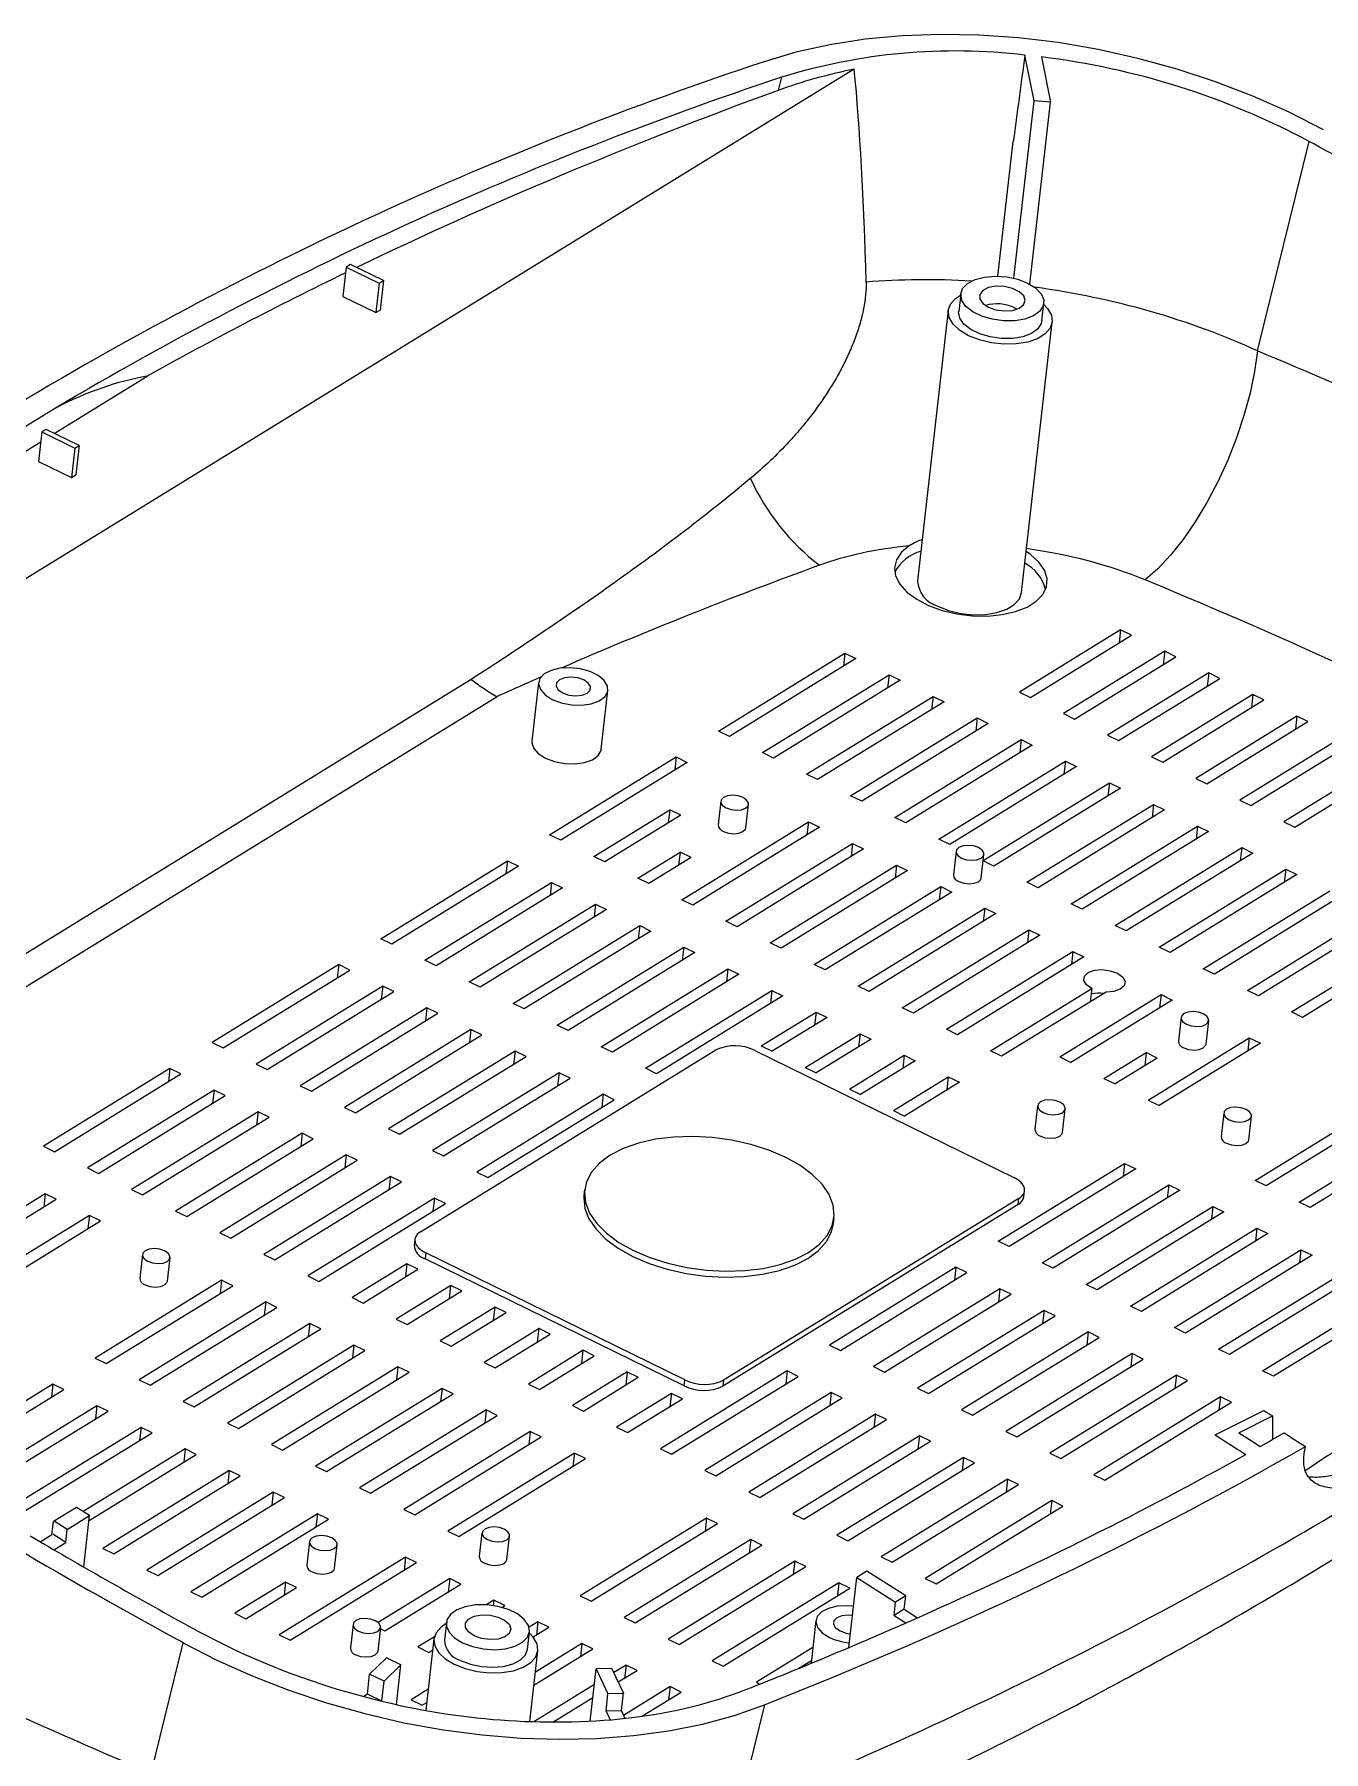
# Model space of a CAD drawing. Header units: inches. Extents: x 2104 to 4248, y 410 to 955.
# Drawn here: x 3997.8 to 4044, y 558 to 619.6 of the extents above; entities that cross this region are included whole.
import ezdxf

# ---------------------------------------------------------------- set-up
doc = ezdxf.new("R2010")
doc.units = ezdxf.units.IN

msp = doc.modelspace()

# ---------------------------------------------------------------- linework, layer by layer
at = {"color": 7, "linetype": 'Continuous', "lineweight": 15}
for p, q in [((4033.66, 617.229), (4033.333, 618.863)), ((4027.213, 618.362), (3975.99, 586.846)), ((4033.923, 618.797), (4034.247, 617.178)), ((4024.603, 618.067), (4024.488, 617.6)), ((4032.936, 610.865), (4033.66, 617.229)), ((4033.505, 610.653), (4034.247, 617.178)), ((4034.247, 617.178), (4033.66, 617.229)), ((4032.368, 610.939), (4032.918, 615.77)), ((4041.675, 608.254), (4043.521, 615.77)), ((4008.999, 611.264), (4008.879, 610.21)), ((4009.15, 611.357), (4008.999, 611.264)), ((4008.999, 611.264), (4010.184, 610.683)), ((4010.336, 610.776), (4009.15, 611.357)), ((4010.184, 610.683), (4010.064, 609.629)), ((4010.184, 610.683), (4010.336, 610.776)), ((4010.336, 610.776), (4010.216, 609.722)), ((4031.031, 610.303), (4030.959, 609.671)), ((4008.879, 610.21), (4010.064, 609.629)), ((4010.064, 609.629), (4010.216, 609.722)), ((4030.587, 609.713), (4029.483, 600.014)), ((4032.949, 609.808), (4033.046, 609.754)), ((4033.94, 609.331), (4034.012, 609.964)), ((4033.209, 599.59), (4034.313, 609.289)), ((3998.527, 605.299), (4001.86, 607.35)), ((3998.57, 606.207), (3996.536, 604.956)), ((3998.082, 605.35), (3997.962, 604.296)), ((3998.233, 605.443), (3998.082, 605.35)), ((3998.082, 605.35), (3999.268, 604.769)), ((3999.419, 604.862), (3998.233, 605.443)), ((3993.03, 601.916), (3998.042, 605.001)), ((3999.268, 604.769), (3999.148, 603.715)), ((3999.268, 604.769), (3999.419, 604.862)), ((3999.419, 604.862), (3999.299, 603.808)), ((3997.962, 604.296), (3999.148, 603.715)), ((3999.148, 603.715), (3999.299, 603.808)), ((4036.766, 598.259), (4033.136, 596.026)), ((4033.531, 595.832), (4037.161, 598.066)), ((4036.766, 598.259), (4036.713, 597.79)), ((4037.161, 598.066), (4036.766, 598.259)), ((4022.343, 594.627), (4026.881, 597.419)), ((4026.881, 597.419), (4026.827, 596.95)), ((4026.881, 597.419), (4027.276, 597.226)), ((4038.347, 597.485), (4034.717, 595.251)), ((4038.347, 597.485), (4038.294, 597.015)), ((4038.742, 597.291), (4038.347, 597.485)), ((4027.276, 597.226), (4022.738, 594.433)), ((4035.112, 595.057), (4038.742, 597.291)), ((4039.928, 596.71), (4036.297, 594.476)), ((4039.928, 596.71), (4039.874, 596.24)), ((4040.323, 596.516), (4039.928, 596.71)), ((4013.483, 596.479), (3986.418, 579.827)), ((4015.898, 596.368), (4015.658, 594.259)), ((4018.142, 593.977), (4018.382, 596.085)), ((4023.924, 593.852), (4028.462, 596.645)), ((4028.857, 596.451), (4024.319, 593.659)), ((4028.462, 596.645), (4028.408, 596.175)), ((4028.462, 596.645), (4028.857, 596.451)), ((4036.692, 594.282), (4040.323, 596.516)), ((3987.444, 579.27), (4014.411, 595.862)), ((4025.504, 593.078), (4030.042, 595.87)), ((4030.438, 595.676), (4025.899, 592.884)), ((4030.042, 595.87), (4029.989, 595.4)), ((4030.042, 595.87), (4030.438, 595.676)), ((4033.136, 596.026), (4033.531, 595.832)), ((4041.508, 595.935), (4037.878, 593.701)), ((4038.273, 593.508), (4041.904, 595.741)), ((4041.508, 595.935), (4041.455, 595.465)), ((4041.904, 595.741), (4041.508, 595.935)), ((4027.085, 592.303), (4031.623, 595.095)), ((4032.018, 594.901), (4027.48, 592.109)), ((4031.623, 595.095), (4031.57, 594.625)), ((4031.623, 595.095), (4032.018, 594.901)), ((4034.717, 595.251), (4035.112, 595.057)), ((4043.089, 595.16), (4039.459, 592.926)), ((4039.854, 592.733), (4043.484, 594.966)), ((4043.089, 595.16), (4043.036, 594.69)), ((4043.484, 594.966), (4043.089, 595.16)), ((4022.738, 594.433), (4022.343, 594.627)), ((4028.666, 591.528), (4033.204, 594.32)), ((4033.204, 594.32), (4033.15, 593.85)), ((4033.204, 594.32), (4033.599, 594.126)), ((4036.297, 594.476), (4036.692, 594.282)), ((4044.67, 594.385), (4041.039, 592.152)), ((4016.292, 590.904), (4020.83, 593.696)), ((4020.83, 593.696), (4020.777, 593.227)), ((4020.83, 593.696), (4021.225, 593.503)), ((4024.319, 593.659), (4023.924, 593.852)), ((4033.599, 594.126), (4029.061, 591.334)), ((4037.878, 593.701), (4038.273, 593.508)), ((4041.435, 591.958), (4045.065, 594.192)), ((4046.251, 593.611), (4042.62, 591.377)), ((4021.225, 593.503), (4016.687, 590.711)), ((4025.899, 592.884), (4025.504, 593.078)), ((4030.246, 590.753), (4034.785, 593.545)), ((4035.18, 593.352), (4030.642, 590.559)), ((4034.785, 593.545), (4034.731, 593.076)), ((4034.785, 593.545), (4035.18, 593.352)), ((4043.015, 591.183), (4046.646, 593.417)), ((4031.836, 589.984), (4036.365, 592.77)), ((4036.76, 592.577), (4032.222, 589.785)), ((4036.365, 592.77), (4036.312, 592.301)), ((4036.365, 592.77), (4036.76, 592.577)), ((4039.459, 592.926), (4039.854, 592.733)), ((4017.873, 590.129), (4020.596, 591.805)), ((4020.596, 591.805), (4020.542, 591.335)), ((4020.991, 591.611), (4020.596, 591.805)), ((4022.427, 592.112), (4022.331, 591.269)), ((4023.325, 591.156), (4023.421, 591.999)), ((4027.48, 592.109), (4027.085, 592.303)), ((4033.408, 589.204), (4037.946, 591.996)), ((4038.341, 591.802), (4033.803, 589.01)), ((4037.946, 591.996), (4037.893, 591.526)), ((4037.946, 591.996), (4038.341, 591.802)), ((4041.039, 592.152), (4041.435, 591.958)), ((4020.991, 591.611), (4018.268, 589.936)), ((4021.034, 588.58), (4025.572, 591.372)), ((4025.968, 591.178), (4021.429, 588.386)), ((4025.572, 591.372), (4025.519, 590.902)), ((4025.572, 591.372), (4025.968, 591.178)), ((4029.061, 591.334), (4028.666, 591.528)), ((4034.989, 588.429), (4039.527, 591.221)), ((4039.527, 591.221), (4039.473, 590.751)), ((4039.527, 591.221), (4039.922, 591.027)), ((4042.62, 591.377), (4043.015, 591.183)), ((4016.687, 590.711), (4016.292, 590.904)), ((4022.615, 587.805), (4027.153, 590.597)), ((4027.153, 590.597), (4027.1, 590.127)), ((4027.153, 590.597), (4027.548, 590.404)), ((4030.642, 590.559), (4030.246, 590.753)), ((4039.922, 591.027), (4035.384, 588.235)), ((4010.241, 587.181), (4014.779, 589.974)), ((4014.779, 589.974), (4014.726, 589.504)), ((4014.779, 589.974), (4015.175, 589.78)), ((4018.268, 589.936), (4017.873, 590.129)), ((4019.454, 589.355), (4020.966, 590.285)), ((4021.361, 590.092), (4019.849, 589.161)), ((4020.966, 590.285), (4020.913, 589.816)), ((4021.361, 590.092), (4020.966, 590.285)), ((4027.548, 590.404), (4023.01, 587.611)), ((4030.868, 590.316), (4030.772, 589.473)), ((4031.765, 589.36), (4031.861, 590.203)), ((4032.222, 589.785), (4031.835, 589.974)), ((4036.569, 587.654), (4041.107, 590.446)), ((4041.503, 590.252), (4036.965, 587.46)), ((4041.107, 590.446), (4041.054, 589.976)), ((4041.107, 590.446), (4041.503, 590.252)), ((4015.175, 589.78), (4010.637, 586.988)), ((4019.849, 589.161), (4019.454, 589.355)), ((4024.196, 587.03), (4028.734, 589.822)), ((4029.129, 589.629), (4024.591, 586.837)), ((4028.734, 589.822), (4028.68, 589.353)), ((4028.734, 589.822), (4029.129, 589.629)), ((4038.15, 586.879), (4042.688, 589.671)), ((4043.083, 589.478), (4038.545, 586.685)), ((4042.688, 589.671), (4042.635, 589.202)), ((4042.688, 589.671), (4043.083, 589.478)), ((4011.822, 586.407), (4016.36, 589.199)), ((4016.755, 589.005), (4012.217, 586.213)), ((4016.36, 589.199), (4016.307, 588.729)), ((4016.36, 589.199), (4016.755, 589.005)), ((4025.776, 586.255), (4030.315, 589.048)), ((4030.71, 588.854), (4026.172, 586.062)), ((4030.315, 589.048), (4030.261, 588.578)), ((4030.315, 589.048), (4030.71, 588.854)), ((4033.803, 589.01), (4033.408, 589.204)), ((4039.731, 586.104), (4044.269, 588.896)), ((4044.664, 588.703), (4040.126, 585.911)), ((4013.403, 585.632), (4017.941, 588.424)), ((4018.336, 588.23), (4013.798, 585.438)), ((4017.941, 588.424), (4017.887, 587.954)), ((4017.941, 588.424), (4018.336, 588.23)), ((4021.429, 588.386), (4021.034, 588.58)), ((4027.357, 585.481), (4031.895, 588.273)), ((4032.29, 588.079), (4027.752, 585.287)), ((4031.895, 588.273), (4031.842, 587.803)), ((4031.895, 588.273), (4032.29, 588.079)), ((4035.384, 588.235), (4034.989, 588.429)), ((4041.312, 585.329), (4045.85, 588.122)), ((4014.984, 584.857), (4019.522, 587.649)), ((4019.917, 587.455), (4015.379, 584.663)), ((4019.522, 587.649), (4019.468, 587.179)), ((4019.522, 587.649), (4019.917, 587.455)), ((4023.01, 587.611), (4022.615, 587.805)), ((4028.938, 584.706), (4033.476, 587.498)), ((4033.476, 587.498), (4033.423, 587.028)), ((4033.476, 587.498), (4033.871, 587.304)), ((4036.965, 587.46), (4036.569, 587.654)), ((4046.245, 587.928), (4041.707, 585.136)), ((4010.637, 586.988), (4010.241, 587.181)), ((4016.564, 584.082), (4021.102, 586.874)), ((4021.102, 586.874), (4021.049, 586.405)), ((4021.102, 586.874), (4021.498, 586.681)), ((4024.591, 586.837), (4024.196, 587.03)), ((4033.871, 587.304), (4029.333, 584.512)), ((4038.545, 586.685), (4038.15, 586.879)), ((4042.892, 584.555), (4047.43, 587.347)), ((4047.826, 587.153), (4043.288, 584.361)), ((4008.729, 586.251), (4004.191, 583.458)), ((4008.729, 586.251), (4008.675, 585.781)), ((4009.124, 586.057), (4008.729, 586.251)), ((4012.217, 586.213), (4011.822, 586.407)), ((4021.498, 586.681), (4016.959, 583.888)), ((4026.172, 586.062), (4025.776, 586.255)), ((4030.519, 583.931), (4035.057, 586.723)), ((4035.452, 586.529), (4030.914, 583.737)), ((4035.057, 586.723), (4035.003, 586.253)), ((4035.057, 586.723), (4035.452, 586.529)), ((4004.586, 583.265), (4009.124, 586.057)), ((4013.798, 585.438), (4013.403, 585.632)), ((4018.145, 583.307), (4022.683, 586.1)), ((4023.078, 585.906), (4018.54, 583.114)), ((4022.683, 586.1), (4022.63, 585.63)), ((4022.683, 586.1), (4023.078, 585.906)), ((4040.126, 585.911), (4039.731, 586.104)), ((4010.309, 585.476), (4005.771, 582.684)), ((4006.167, 582.49), (4010.705, 585.282)), ((4010.309, 585.476), (4010.256, 585.006)), ((4010.705, 585.282), (4010.309, 585.476)), ((4019.726, 582.533), (4024.264, 585.325)), ((4024.659, 585.131), (4020.121, 582.339)), ((4024.264, 585.325), (4024.21, 584.855)), ((4024.264, 585.325), (4024.659, 585.131)), ((4027.752, 585.287), (4027.357, 585.481)), ((4032.099, 583.156), (4035.73, 585.39)), ((4036.241, 585.267), (4032.495, 582.963)), ((4034.588, 582.94), (4038.218, 585.174)), ((4035.73, 585.39), (4035.676, 584.92)), ((4038.218, 585.174), (4038.165, 584.704)), ((4038.218, 585.174), (4038.613, 584.98)), ((4041.707, 585.136), (4041.312, 585.329)), ((4011.89, 584.701), (4007.352, 581.909)), ((4007.747, 581.715), (4012.285, 584.507)), ((4011.89, 584.701), (4011.837, 584.231)), ((4012.285, 584.507), (4011.89, 584.701)), ((4015.379, 584.663), (4014.984, 584.857)), ((4023.878, 583.34), (4025.845, 584.55)), ((4025.845, 584.55), (4025.791, 584.08)), ((4025.845, 584.55), (4026.24, 584.356)), ((4029.333, 584.512), (4028.938, 584.706)), ((4038.613, 584.98), (4034.983, 582.746)), ((4043.288, 584.361), (4042.892, 584.555)), ((4013.471, 583.926), (4008.933, 581.134)), ((4013.471, 583.926), (4013.417, 583.457)), ((4013.866, 583.733), (4013.471, 583.926)), ((4016.959, 583.888), (4016.564, 584.082)), ((4026.24, 584.356), (4024.273, 583.146)), ((4025.459, 582.565), (4027.425, 583.775)), ((4027.425, 583.775), (4027.372, 583.305)), ((4027.425, 583.775), (4027.82, 583.581)), ((4030.914, 583.737), (4030.519, 583.931)), ((4038.932, 584.357), (4038.836, 583.513)), ((4039.83, 583.4), (4039.926, 584.244)), ((4004.191, 583.458), (4004.586, 583.265)), ((4009.328, 580.94), (4013.866, 583.733)), ((4015.052, 583.151), (4010.514, 580.359)), ((4011.662, 576.675), (4022.25, 583.19)), ((4015.052, 583.151), (4014.998, 582.682)), ((4015.447, 582.958), (4015.052, 583.151)), ((4018.54, 583.114), (4018.145, 583.307)), ((4023.646, 583.175), (4032.933, 578.623)), ((4023.878, 583.34), (4024.273, 583.146)), ((4027.82, 583.581), (4025.854, 582.371)), ((4032.495, 582.963), (4032.099, 583.156)), ((4037.749, 581.39), (4041.38, 583.624)), ((4041.775, 583.43), (4038.144, 581.197)), ((4041.38, 583.624), (4041.326, 583.154)), ((4041.38, 583.624), (4041.775, 583.43)), ((4002.678, 582.528), (3998.14, 579.736)), ((4002.678, 582.528), (4002.624, 582.058)), ((4003.073, 582.334), (4002.678, 582.528)), ((4005.771, 582.684), (4006.167, 582.49)), ((4010.909, 580.166), (4015.447, 582.958)), ((4020.121, 582.339), (4019.726, 582.533)), ((4025.459, 582.565), (4025.854, 582.371)), ((4027.039, 581.79), (4029.006, 583)), ((4029.401, 582.807), (4027.435, 581.597)), ((4029.006, 583), (4028.953, 582.531)), ((4029.006, 583), (4029.401, 582.807)), ((4034.588, 582.94), (4034.983, 582.746)), ((4036.168, 582.165), (4037.681, 583.096)), ((4038.076, 582.902), (4036.564, 581.971)), ((4037.681, 583.096), (4037.628, 582.626)), ((4038.076, 582.902), (4037.681, 583.096)), ((3998.535, 579.542), (4003.073, 582.334)), ((4007.352, 581.909), (4007.747, 581.715)), ((4016.632, 582.377), (4012.094, 579.584)), ((4012.489, 579.391), (4017.028, 582.183)), ((4016.632, 582.377), (4016.579, 581.907)), ((4017.028, 582.183), (4016.632, 582.377)), ((4028.62, 581.016), (4030.587, 582.225)), ((4030.982, 582.032), (4029.015, 580.822)), ((4030.587, 582.225), (4030.533, 581.756)), ((4030.587, 582.225), (4030.982, 582.032)), ((4036.168, 582.165), (4036.564, 581.971)), ((4004.259, 581.753), (3999.721, 578.961)), ((4000.116, 578.767), (4004.654, 581.559)), ((4004.259, 581.753), (4004.205, 581.283)), ((4004.654, 581.559), (4004.259, 581.753)), ((4018.213, 581.602), (4013.675, 578.81)), ((4014.07, 578.616), (4018.608, 581.408)), ((4018.213, 581.602), (4018.16, 581.132)), ((4018.608, 581.408), (4018.213, 581.602)), ((4027.039, 581.79), (4027.435, 581.597)), ((4037.749, 581.39), (4038.144, 581.197)), ((4041.584, 578.507), (4046.122, 581.3)), ((4005.839, 580.978), (4001.301, 578.186)), ((4001.697, 577.992), (4006.235, 580.784)), ((4005.839, 580.978), (4005.786, 580.508)), ((4006.235, 580.784), (4005.839, 580.978)), ((4008.933, 581.134), (4009.328, 580.94)), ((4028.62, 581.016), (4029.015, 580.822)), ((4033.789, 581.192), (4033.693, 580.349)), ((4034.686, 580.236), (4034.782, 581.079)), ((4040.464, 580.93), (4040.368, 580.087)), ((4041.361, 579.974), (4041.457, 580.817)), ((4046.517, 581.106), (4041.979, 578.314)), ((4007.42, 580.203), (4002.882, 577.411)), ((4007.42, 580.203), (4007.367, 579.734)), ((4007.815, 580.01), (4007.42, 580.203)), ((4010.514, 580.359), (4010.909, 580.166)), ((4043.165, 577.733), (4047.703, 580.525)), ((4048.098, 580.331), (4043.56, 577.539)), ((3998.14, 579.736), (3998.535, 579.542)), ((4003.277, 577.217), (4007.815, 580.01)), ((4012.094, 579.584), (4012.489, 579.391)), ((3999.721, 578.961), (4000.116, 578.767)), ((4009.001, 579.429), (4004.463, 576.636)), ((4004.858, 576.443), (4009.396, 579.235)), ((4009.001, 579.429), (4008.947, 578.959)), ((4009.396, 579.235), (4009.001, 579.429)), ((4032.372, 576.334), (4036.91, 579.126)), ((4037.305, 578.933), (4032.767, 576.14)), ((4036.91, 579.126), (4036.856, 578.657)), ((4036.91, 579.126), (4037.305, 578.933)), ((4010.582, 578.654), (4006.044, 575.862)), ((4006.439, 575.668), (4010.977, 578.46)), ((4010.582, 578.654), (4010.528, 578.184)), ((4010.977, 578.46), (4010.582, 578.654)), ((4013.675, 578.81), (4014.07, 578.616)), ((4033.952, 575.559), (4038.49, 578.351)), ((4038.49, 578.351), (4038.437, 577.882)), ((4038.49, 578.351), (4038.886, 578.158)), ((4041.979, 578.314), (4041.584, 578.507)), ((3998.208, 578.03), (3993.67, 575.238)), ((3994.065, 575.044), (3998.603, 577.836)), ((3998.208, 578.03), (3998.154, 577.56)), ((3998.603, 577.836), (3998.208, 578.03)), ((4001.301, 578.186), (4001.697, 577.992)), ((4012.162, 577.879), (4007.624, 575.087)), ((4008.019, 574.893), (4012.557, 577.685)), ((4012.162, 577.879), (4012.109, 577.409)), ((4012.557, 577.685), (4012.162, 577.879)), ((4017.547, 578.182), (4017.523, 577.971)), ((4033.094, 577.652), (4022.505, 571.137)), ((4033.118, 577.863), (4022.529, 571.348)), ((4033.094, 577.652), (4033.118, 577.863)), ((4033.297, 577.927), (4033.321, 578.137)), ((4038.886, 578.158), (4034.348, 575.366)), ((4043.56, 577.539), (4043.165, 577.733)), ((3999.789, 577.255), (3995.251, 574.463)), ((3995.646, 574.269), (4000.184, 577.062)), ((3999.789, 577.255), (3999.735, 576.786)), ((4000.184, 577.062), (3999.789, 577.255)), ((4002.882, 577.411), (4003.277, 577.217)), ((4026.466, 576.954), (4026.49, 577.165)), ((4035.533, 574.785), (4040.071, 577.577)), ((4040.466, 577.383), (4035.928, 574.591)), ((4040.071, 577.577), (4040.018, 577.107)), ((4040.071, 577.577), (4040.466, 577.383)), ((4004.463, 576.636), (4004.858, 576.443)), ((4011.458, 576.4), (4011.434, 576.19)), ((4037.114, 574.01), (4041.652, 576.802)), ((4042.047, 576.608), (4037.509, 573.816)), ((4041.652, 576.802), (4041.598, 576.332)), ((4041.652, 576.802), (4042.047, 576.608)), ((4001.688, 575.857), (4001.592, 575.014)), ((4006.044, 575.862), (4006.439, 575.668)), ((4011.847, 575.915), (4011.823, 575.704)), ((4021.134, 571.363), (4011.847, 575.915)), ((4032.767, 576.14), (4032.372, 576.334)), ((4038.695, 573.235), (4043.233, 576.027)), ((4043.628, 575.833), (4039.09, 573.041)), ((4043.233, 576.027), (4043.179, 575.557)), ((4043.233, 576.027), (4043.628, 575.833)), ((4002.586, 574.901), (4002.682, 575.744)), ((4011.171, 575.522), (4009.205, 574.312)), ((4009.6, 574.118), (4011.567, 575.328)), ((4011.171, 575.522), (4011.118, 575.052)), ((4011.567, 575.328), (4011.171, 575.522)), ((4021.11, 571.152), (4011.823, 575.704)), ((4030.859, 575.403), (4026.321, 572.611)), ((4026.716, 572.418), (4031.254, 575.21)), ((4030.859, 575.403), (4030.805, 574.934)), ((4031.254, 575.21), (4030.859, 575.403)), ((4034.348, 575.366), (4033.952, 575.559)), ((4040.275, 572.46), (4044.813, 575.252)), ((4004.531, 574.931), (3999.993, 572.139)), ((4000.388, 571.945), (4004.926, 574.737)), ((4004.531, 574.931), (4004.477, 574.461)), ((4004.926, 574.737), (4004.531, 574.931)), ((4007.624, 575.087), (4008.019, 574.893)), ((4012.752, 574.747), (4010.786, 573.537)), ((4011.181, 573.343), (4013.147, 574.553)), ((4012.699, 574.277), (4012.752, 574.747)), ((4013.147, 574.553), (4012.752, 574.747)), ((4032.44, 574.629), (4027.902, 571.836)), ((4032.44, 574.629), (4032.386, 574.159)), ((4032.835, 574.435), (4032.44, 574.629)), ((4035.928, 574.591), (4035.533, 574.785)), ((4045.208, 575.059), (4040.67, 572.266)), ((4006.112, 574.156), (4001.574, 571.364)), ((4001.969, 571.17), (4006.507, 573.962)), ((4006.112, 574.156), (4006.058, 573.686)), ((4006.507, 573.962), (4006.112, 574.156)), ((4009.205, 574.312), (4009.6, 574.118)), ((4014.333, 573.972), (4012.366, 572.762)), ((4014.279, 573.503), (4014.333, 573.972)), ((4014.728, 573.779), (4014.333, 573.972)), ((4028.297, 571.643), (4032.835, 574.435)), ((4037.509, 573.816), (4037.114, 574.01)), ((4041.856, 571.685), (4046.394, 574.477)), ((4046.789, 574.284), (4042.251, 571.492)), ((4007.692, 573.381), (4003.154, 570.589)), ((4007.692, 573.381), (4007.639, 572.912)), ((4008.087, 573.188), (4007.692, 573.381)), ((4010.786, 573.537), (4011.181, 573.343)), ((4012.762, 572.569), (4014.728, 573.779)), ((4034.02, 573.854), (4029.482, 571.062)), ((4029.877, 570.868), (4034.416, 573.66)), ((4034.02, 573.854), (4033.967, 573.384)), ((4034.416, 573.66), (4034.02, 573.854)), ((4003.549, 570.395), (4008.087, 573.188)), ((4012.366, 572.762), (4012.762, 572.569)), ((4015.914, 573.198), (4013.947, 571.988)), ((4014.342, 571.794), (4016.309, 573.004)), ((4015.86, 572.728), (4015.914, 573.198)), ((4016.309, 573.004), (4015.914, 573.198)), ((4035.601, 573.079), (4031.063, 570.287)), ((4031.458, 570.093), (4035.996, 572.885)), ((4035.601, 573.079), (4035.548, 572.609)), ((4035.996, 572.885), (4035.601, 573.079)), ((4039.09, 573.041), (4038.695, 573.235)), ((3999.993, 572.139), (4000.388, 571.945)), ((4009.273, 572.606), (4004.735, 569.814)), ((4005.13, 569.621), (4009.668, 572.413)), ((4009.273, 572.606), (4009.22, 572.137)), ((4009.668, 572.413), (4009.273, 572.606)), ((4017.494, 572.423), (4015.528, 571.213)), ((4015.923, 571.019), (4017.89, 572.229)), ((4017.441, 571.953), (4017.494, 572.423)), ((4017.89, 572.229), (4017.494, 572.423)), ((4026.321, 572.611), (4026.716, 572.418)), ((4037.182, 572.304), (4032.644, 569.512)), ((4033.039, 569.318), (4037.577, 572.11)), ((4037.182, 572.304), (4037.128, 571.834)), ((4037.577, 572.11), (4037.182, 572.304)), ((4040.67, 572.266), (4040.275, 572.46)), ((4010.854, 571.832), (4006.316, 569.039)), ((4006.711, 568.846), (4011.249, 571.638)), ((4010.854, 571.832), (4010.8, 571.362)), ((4011.249, 571.638), (4010.854, 571.832)), ((4013.947, 571.988), (4014.342, 571.794)), ((4019.075, 571.648), (4017.109, 570.438)), ((4017.504, 570.244), (4019.47, 571.454)), ((4019.075, 571.648), (4019.022, 571.178)), ((4019.075, 571.648), (4019.47, 571.454)), ((4024.808, 571.681), (4020.27, 568.888)), ((4020.665, 568.695), (4025.203, 571.487)), ((4024.808, 571.681), (4024.755, 571.211)), ((4025.203, 571.487), (4024.808, 571.681)), ((4027.902, 571.836), (4028.297, 571.643)), ((4038.763, 571.529), (4034.225, 568.737)), ((4038.763, 571.529), (4038.709, 571.06)), ((4039.158, 571.336), (4038.763, 571.529)), ((4042.251, 571.492), (4041.856, 571.685)), ((3998.48, 571.208), (3993.942, 568.416)), ((3994.337, 568.222), (3998.875, 571.014)), ((3998.48, 571.208), (3998.427, 570.738)), ((3998.875, 571.014), (3998.48, 571.208)), ((4001.574, 571.364), (4001.969, 571.17)), ((4012.434, 571.057), (4007.896, 568.265)), ((4008.292, 568.071), (4012.83, 570.863)), ((4012.434, 571.057), (4012.381, 570.587)), ((4012.83, 570.863), (4012.434, 571.057)), ((4015.528, 571.213), (4015.923, 571.019)), ((4020.656, 570.873), (4018.689, 569.663)), ((4020.656, 570.873), (4020.602, 570.403)), ((4021.051, 570.679), (4020.656, 570.873)), ((4021.11, 571.152), (4021.134, 571.363)), ((4026.389, 570.906), (4021.851, 568.114)), ((4022.529, 571.348), (4022.505, 571.137)), ((4026.389, 570.906), (4026.335, 570.436)), ((4026.784, 570.712), (4026.389, 570.906)), ((4029.482, 571.062), (4029.877, 570.868)), ((4034.62, 568.544), (4039.158, 571.336)), ((4000.061, 570.433), (3995.523, 567.641)), ((3995.918, 567.447), (4000.456, 570.239)), ((4000.061, 570.433), (4000.007, 569.963)), ((4000.456, 570.239), (4000.061, 570.433)), ((4003.154, 570.589), (4003.549, 570.395)), ((4014.015, 570.282), (4009.477, 567.49)), ((4014.015, 570.282), (4013.962, 569.812)), ((4014.41, 570.088), (4014.015, 570.282)), ((4017.109, 570.438), (4017.504, 570.244)), ((4019.085, 569.469), (4021.051, 570.679)), ((4022.246, 567.92), (4026.784, 570.712)), ((4031.063, 570.287), (4031.458, 570.093)), ((4040.343, 570.755), (4035.805, 567.962)), ((4036.2, 567.769), (4040.738, 570.561)), ((4040.343, 570.755), (4040.29, 570.285)), ((4040.738, 570.561), (4040.343, 570.755)), ((4001.642, 569.658), (3997.103, 566.866)), ((4001.642, 569.658), (4001.588, 569.189)), ((4002.037, 569.465), (4001.642, 569.658)), ((4004.735, 569.814), (4005.13, 569.621)), ((4009.872, 567.296), (4014.41, 570.088)), ((4018.689, 569.663), (4019.085, 569.469)), ((4027.97, 570.131), (4023.432, 567.339)), ((4023.827, 567.145), (4028.365, 569.937)), ((4027.97, 570.131), (4027.916, 569.661)), ((4028.365, 569.937), (4027.97, 570.131)), ((3997.499, 566.673), (4002.037, 569.465)), ((4006.316, 569.039), (4006.711, 568.846)), ((4015.596, 569.507), (4011.058, 566.715)), ((4011.453, 566.521), (4015.991, 569.314)), ((4015.596, 569.507), (4015.543, 569.038)), ((4015.991, 569.314), (4015.596, 569.507)), ((4029.55, 569.356), (4025.012, 566.564)), ((4025.407, 566.37), (4029.946, 569.162)), ((4029.55, 569.356), (4029.497, 568.886)), ((4029.946, 569.162), (4029.55, 569.356)), ((4032.644, 569.512), (4033.039, 569.318)), ((4003.222, 568.884), (3999.571, 566.637)), ((3999.775, 566.325), (4003.617, 568.69)), ((4003.222, 568.884), (4003.169, 568.414)), ((4003.617, 568.69), (4003.222, 568.884)), ((4017.177, 568.732), (4012.639, 565.94)), ((4013.034, 565.747), (4017.572, 568.539)), ((4017.177, 568.732), (4017.123, 568.263)), ((4017.572, 568.539), (4017.177, 568.732)), ((4020.27, 568.888), (4020.665, 568.695)), ((4031.131, 568.581), (4026.593, 565.789)), ((4026.988, 565.595), (4031.526, 568.388)), ((4031.131, 568.581), (4031.078, 568.112)), ((4031.526, 568.388), (4031.131, 568.581)), ((4034.225, 568.737), (4034.62, 568.544)), ((4004.803, 568.109), (4000.265, 565.317)), ((4000.66, 565.123), (4005.198, 567.915)), ((4004.803, 568.109), (4004.75, 567.639)), ((4005.198, 567.915), (4004.803, 568.109)), ((4007.896, 568.265), (4008.292, 568.071)), ((4021.851, 568.114), (4022.246, 567.92)), ((4032.712, 567.806), (4028.174, 565.014)), ((4032.712, 567.806), (4032.658, 567.337)), ((4033.107, 567.613), (4032.712, 567.806)), ((4035.805, 567.962), (4036.2, 567.769)), ((4006.384, 567.334), (4001.846, 564.542)), ((4002.241, 564.348), (4006.779, 567.14)), ((4006.384, 567.334), (4006.33, 566.864)), ((4006.779, 567.14), (4006.384, 567.334)), ((4009.477, 567.49), (4009.872, 567.296)), ((4023.432, 567.339), (4023.827, 567.145)), ((4028.569, 564.821), (4033.107, 567.613)), ((3999.327, 566.791), (3998.497, 566.281)), ((3999.794, 566.495), (3999.327, 566.791)), ((4007.964, 566.559), (4003.426, 563.767)), ((4007.964, 566.559), (4007.911, 566.089)), ((4008.36, 566.365), (4007.964, 566.559)), ((4011.058, 566.715), (4011.453, 566.521)), ((4025.012, 566.564), (4025.407, 566.37)), ((4034.293, 567.032), (4029.754, 564.24)), ((4030.15, 564.046), (4034.688, 566.838)), ((4034.293, 567.032), (4034.239, 566.562)), ((4034.688, 566.838), (4034.293, 567.032)), ((3998.444, 565.813), (3998.497, 566.281)), ((3998.992, 566.002), (3998.525, 566.298)), ((3998.939, 565.53), (3998.992, 566.002)), ((3998.992, 566.002), (3999.794, 566.495)), ((3999.584, 564.653), (3999.794, 566.495)), ((4003.822, 563.573), (4008.36, 566.365)), ((4012.639, 565.94), (4013.034, 565.747)), ((4021.919, 566.408), (4017.381, 563.616)), ((4017.776, 563.422), (4022.314, 566.214)), ((4021.919, 566.408), (4021.865, 565.938)), ((4022.314, 566.214), (4021.919, 566.408)), ((3998.029, 565.558), (3998.444, 565.813)), ((3998.939, 565.53), (3998.472, 565.826)), ((3998.518, 565.271), (3998.939, 565.53)), ((4000.265, 565.317), (4000.66, 565.123)), ((4007.678, 565.564), (4007.582, 564.72)), ((4008.576, 564.607), (4008.672, 565.451)), ((4013.865, 565.875), (4013.769, 565.032)), ((4014.762, 564.919), (4014.858, 565.762)), ((4023.5, 565.633), (4018.962, 562.841)), ((4019.357, 562.647), (4023.895, 565.44)), ((4023.5, 565.633), (4023.446, 565.163)), ((4023.895, 565.44), (4023.5, 565.633)), ((4026.593, 565.789), (4026.988, 565.595)), ((4011.126, 565.01), (4006.588, 562.217)), ((4006.983, 562.024), (4011.521, 564.816)), ((4011.126, 565.01), (4011.073, 564.54)), ((4011.521, 564.816), (4011.126, 565.01)), ((4025.08, 564.858), (4020.542, 562.066)), ((4020.937, 561.873), (4025.476, 564.665)), ((4025.08, 564.858), (4025.027, 564.389)), ((4025.476, 564.665), (4025.08, 564.858)), ((4028.174, 565.014), (4028.569, 564.821)), ((4001.846, 564.542), (4002.241, 564.348)), ((4006.822, 564.109), (4005.007, 562.992)), ((4006.822, 564.109), (4006.769, 563.639)), ((4007.218, 563.915), (4006.822, 564.109)), ((4012.707, 564.235), (4010.145, 562.658)), ((4012.707, 564.235), (4012.653, 563.765)), ((4013.102, 564.041), (4012.707, 564.235)), ((4026.661, 564.084), (4022.123, 561.291)), ((4026.661, 564.084), (4026.608, 563.614)), ((4027.056, 563.89), (4026.661, 564.084)), ((4027.015, 561.762), (4027.301, 564.278)), ((4027.664, 564.502), (4027.301, 564.278)), ((4027.301, 564.278), (4028.695, 563.395)), ((4029.058, 563.618), (4027.664, 564.502)), ((4029.754, 564.24), (4030.15, 564.046)), ((4003.426, 563.767), (4003.822, 563.573)), ((4005.402, 562.798), (4007.218, 563.915)), ((4010.379, 562.366), (4013.102, 564.041)), ((4014.287, 563.46), (4014.018, 563.294)), ((4014.287, 563.46), (4014.266, 563.268)), ((4014.683, 563.266), (4014.287, 563.46)), ((4017.381, 563.616), (4017.776, 563.422)), ((4022.518, 561.098), (4027.056, 563.89)), ((4029.058, 563.618), (4028.695, 563.395)), ((4029.003, 563.14), (4029.058, 563.618)), ((4005.007, 562.992), (4005.402, 562.798)), ((4014.579, 563.203), (4014.683, 563.266)), ((4018.962, 562.841), (4019.357, 562.647)), ((4028.64, 562.916), (4028.695, 563.395)), ((4029.003, 563.14), (4028.64, 562.916)), ((4028.64, 562.916), (4029.065, 562.647)), ((4029.003, 563.14), (4029.487, 562.833)), ((4006.588, 562.217), (4006.983, 562.024)), ((4009.242, 562.594), (4009.146, 561.751)), ((4010.14, 561.638), (4010.236, 562.481)), ((4010.231, 562.438), (4010.379, 562.366)), ((4012.589, 562.663), (4012.517, 562.03)), ((4015.497, 561.691), (4015.569, 562.323)), ((4015.868, 562.685), (4015.555, 562.492)), ((4015.698, 562.144), (4016.263, 562.491)), ((4015.868, 562.685), (4015.815, 562.215)), ((4016.263, 562.491), (4015.868, 562.685)), ((4025.841, 562.732), (4025.667, 561.199)), ((4002.002, 557.262), (4003.15, 561.938)), ((4012.159, 562.15), (4011.565, 561.785)), ((4011.565, 561.785), (4011.96, 561.591)), ((4012.144, 562.072), (4011.853, 559.513)), ((4011.96, 561.591), (4012.099, 561.677)), ((4015.581, 559.106), (4015.87, 561.648)), ((4015.73, 560.416), (4017.844, 561.717)), ((4017.449, 561.91), (4015.783, 560.885)), ((4017.449, 561.91), (4017.395, 561.441)), ((4017.844, 561.717), (4017.449, 561.91)), ((4020.542, 562.066), (4020.937, 561.873)), ((4025.731, 561.764), (4023.704, 560.517)), ((4010.436, 561.398), (4009.838, 560.811)), ((4010.361, 560.558), (4010.959, 561.145)), ((4010.959, 561.145), (4010.436, 561.398)), ((4010.798, 559.724), (4010.959, 561.145)), ((4017.747, 559.12), (4017.96, 561)), ((4018.526, 561.013), (4017.96, 561)), ((4017.96, 561), (4018.383, 560.101)), ((4018.949, 560.114), (4018.526, 561.013)), ((4019.03, 561.136), (4018.594, 560.868)), ((4019.03, 561.136), (4018.976, 560.666)), ((4019.425, 560.942), (4019.03, 561.136)), ((4022.123, 561.291), (4022.518, 561.098)), ((4025.231, 561.019), (4025.678, 561.294)), ((4009.757, 560.092), (4009.838, 560.811)), ((4010.361, 560.558), (4009.838, 560.811)), ((4010.28, 559.839), (4010.361, 560.558)), ((4017.897, 560.438), (4015.723, 559.101)), ((4018.754, 560.529), (4019.425, 560.942)), ((4020.61, 560.361), (4018.938, 559.332)), ((4020.61, 560.361), (4020.557, 559.891)), ((4021.006, 560.167), (4020.61, 560.361)), ((4023.704, 560.517), (4023.832, 560.454)), ((4010.28, 559.839), (4009.757, 560.092)), ((4011.939, 560.267), (4011.33, 559.893)), ((4011.33, 559.893), (4011.725, 559.699)), ((4011.725, 559.699), (4011.885, 559.798)), ((4016.412, 559.088), (4017.843, 559.969)), ((4018.313, 559.479), (4018.383, 560.101)), ((4018.949, 560.114), (4018.383, 560.101)), ((4018.863, 559.492), (4018.937, 560.139)), ((4019.593, 559.298), (4021.006, 560.167)), ((4018.878, 559.492), (4018.313, 559.479)), ((4018.313, 559.479), (4018.456, 559.173)), ((4018.863, 559.492), (4018.99, 559.223)), ((4023.99, 559.71), (4023.059, 555.917)), ((4019.281, 558.604), (4019.286, 558.593))]:
    msp.add_line(p, q, dxfattribs=at)
for p, q in [((4040.157, 569.389), (4041.901, 570.262)), ((4041.006, 569.468), (4042.206, 570.068)), ((4042.206, 570.068), (4042.206, 569.219)), ((3997.667, 565.77), (3998.152, 565.485)), ((4029.542, 562.858), (4029.962, 563.045)), ((4009.152, 560.137), (4009.763, 559.971)), ((4009.757, 560.092), (4009.624, 560.009)), ((4018.806, 559.202), (4019.348, 559.265))]:
    msp.add_line(p, q)
at = {"color": 7, "linetype": 'Continuous', "lineweight": 15, "flags": 128}
for points in [[(4044.045, 616.19), (4042.805, 616.82), (4041.509, 617.394), (4040.168, 617.909), (4038.789, 618.361), (4037.383, 618.747), (4035.96, 619.064), (4034.529, 619.31), (4033.101, 619.484), (4031.684, 619.583), (4030.29, 619.608), (4028.928, 619.558), (4027.607, 619.434), (4026.336, 619.236), (4025.125, 618.966), (4023.981, 618.626)], [(4033.429, 610.692), (4033.715, 610.515), (4033.913, 610.309), (4034.008, 610.09), (4033.992, 609.875), (4033.867, 609.678), (4033.642, 609.516), (4033.335, 609.399), (4032.967, 609.337), (4032.566, 609.334), (4032.161, 609.39), (4031.784, 609.501), (4031.461, 609.659), (4031.217, 609.853), (4031.069, 610.067), (4031.03, 610.286), (4031.101, 610.494), (4031.277, 610.675), (4031.546, 610.816), (4031.887, 610.906), (4032.275, 610.939), (4032.681, 610.913), (4033.076, 610.828), (4033.429, 610.692)], [(4034.007, 609.922), (4034.143, 609.782), (4034.282, 609.542), (4034.314, 609.3), (4034.238, 609.069), (4034.058, 608.864), (4033.784, 608.696), (4033.433, 608.574), (4033.025, 608.507), (4032.583, 608.497), (4032.134, 608.545), (4031.703, 608.649), (4031.315, 608.803), (4030.993, 608.997), (4030.756, 609.22), (4030.618, 609.46), (4030.586, 609.702), (4030.662, 609.933), (4030.842, 610.138), (4031.026, 610.261)], [(4032.022, 609.826), (4032.292, 609.732), (4032.592, 609.691), (4032.883, 609.711), (4033.125, 609.787), (4033.285, 609.91), (4033.343, 610.064), (4033.289, 610.226), (4033.132, 610.377), (4032.892, 610.494), (4032.603, 610.563), (4032.302, 610.574), (4032.031, 610.525), (4031.826, 610.423), (4031.715, 610.283), (4031.713, 610.122), (4031.821, 609.963), (4032.022, 609.826)], [(4033.94, 609.331), (4033.92, 609.242), (4033.795, 609.046), (4033.57, 608.883), (4033.263, 608.766), (4032.895, 608.704), (4032.494, 608.701), (4032.09, 608.757), (4031.712, 608.869), (4031.389, 609.027), (4031.145, 609.22), (4030.997, 609.435), (4030.958, 609.654), (4030.959, 609.671)], [(4041.675, 608.254), (4041.569, 607.514), (4041.406, 606.739), (4041.188, 605.942), (4040.919, 605.139), (4040.604, 604.343), (4040.248, 603.567), (4039.858, 602.825), (4039.44, 602.13), (4039.002, 601.494), (4038.551, 600.928), (4038.095, 600.442), (4037.642, 600.045)], [(4029.184, 601.266), (4028.905, 601.035), (4028.727, 600.771), (4028.658, 600.484), (4028.699, 600.187), (4028.851, 599.892), (4029.105, 599.61), (4029.453, 599.353), (4029.879, 599.131), (4030.367, 598.954), (4030.897, 598.828), (4031.447, 598.759), (4031.995, 598.75), (4032.519, 598.8), (4032.996, 598.909), (4033.409, 599.07), (4033.74, 599.279), (4033.975, 599.526), (4034.106, 599.802), (4034.126, 600.094), (4034.035, 600.392), (4033.837, 600.683), (4033.539, 600.956), (4033.377, 601.068)], [(4030.212, 599.104), (4030.599, 598.95), (4031.03, 598.846), (4031.48, 598.798), (4031.921, 598.808), (4032.33, 598.875), (4032.681, 598.997), (4032.954, 599.165), (4033.134, 599.37), (4033.209, 599.59)], [(4016.384, 595.761), (4016.708, 595.639), (4017.072, 595.569), (4017.441, 595.558), (4017.783, 595.606), (4018.069, 595.709), (4018.271, 595.858), (4018.374, 596.04), (4018.366, 596.238), (4018.25, 596.436), (4018.035, 596.614), (4017.741, 596.759), (4017.393, 596.856), (4017.022, 596.897), (4016.663, 596.878), (4016.345, 596.802), (4016.098, 596.674), (4015.944, 596.507), (4015.896, 596.315), (4015.958, 596.115), (4016.126, 595.924), (4016.384, 595.761)], [(4016.762, 595.994), (4016.98, 595.919), (4017.222, 595.891), (4017.452, 595.914), (4017.634, 595.984), (4017.741, 596.092), (4017.757, 596.22), (4017.678, 596.349), (4017.518, 596.459), (4017.3, 596.534), (4017.058, 596.562), (4016.828, 596.539), (4016.646, 596.468), (4016.539, 596.361), (4016.523, 596.233), (4016.602, 596.104), (4016.762, 595.994)], [(4015.658, 594.259), (4015.656, 594.206), (4015.719, 594.006), (4015.886, 593.816), (4016.144, 593.652)], [(4016.144, 593.652), (4016.469, 593.53), (4016.832, 593.461), (4017.201, 593.449), (4017.543, 593.497), (4017.829, 593.6), (4018.032, 593.749), (4018.134, 593.931), (4018.142, 593.977)], [(4022.621, 591.87), (4022.795, 591.81), (4022.989, 591.787), (4023.173, 591.806), (4023.319, 591.862), (4023.405, 591.948), (4023.417, 592.05), (4023.354, 592.154), (4023.226, 592.242), (4023.052, 592.302), (4022.858, 592.324), (4022.674, 592.306), (4022.529, 592.249), (4022.443, 592.163), (4022.43, 592.061), (4022.493, 591.958), (4022.621, 591.87)], [(4022.525, 591.026), (4022.7, 590.966), (4022.893, 590.944), (4023.077, 590.962), (4023.223, 591.019), (4023.309, 591.105), (4023.325, 591.156)], [(4031.062, 590.073), (4031.236, 590.013), (4031.43, 589.991), (4031.614, 590.009), (4031.76, 590.066), (4031.845, 590.152), (4031.858, 590.254), (4031.795, 590.357), (4031.667, 590.446), (4031.493, 590.506), (4031.299, 590.528), (4031.115, 590.51), (4030.969, 590.453), (4030.884, 590.367), (4030.871, 590.265), (4030.934, 590.162), (4031.062, 590.073)], [(4030.966, 589.23), (4031.14, 589.17), (4031.334, 589.148), (4031.518, 589.166), (4031.664, 589.222), (4031.749, 589.308), (4031.765, 589.36)], [(4035.73, 585.39), (4035.536, 585.524), (4035.443, 585.68), (4035.465, 585.835), (4035.598, 585.964), (4035.823, 586.047), (4036.103, 586.072), (4036.396, 586.034), (4036.656, 585.939), (4036.843, 585.802), (4036.927, 585.645), (4036.896, 585.492), (4036.754, 585.366), (4036.524, 585.287), (4036.241, 585.267)], [(4039.126, 584.114), (4039.3, 584.054), (4039.494, 584.032), (4039.678, 584.05), (4039.824, 584.106), (4039.91, 584.192), (4039.922, 584.295), (4039.86, 584.398), (4039.731, 584.486), (4039.557, 584.546), (4039.363, 584.569), (4039.179, 584.55), (4039.034, 584.494), (4038.948, 584.408), (4038.935, 584.305), (4038.998, 584.202), (4039.126, 584.114)], [(4039.03, 583.271), (4039.205, 583.211), (4039.398, 583.188), (4039.582, 583.207), (4039.728, 583.263), (4039.814, 583.349), (4039.83, 583.4)], [(4033.983, 580.95), (4034.157, 580.89), (4034.351, 580.867), (4034.535, 580.885), (4034.681, 580.942), (4034.767, 581.028), (4034.779, 581.13), (4034.716, 581.234), (4034.588, 581.322), (4034.414, 581.382), (4034.22, 581.404), (4034.036, 581.386), (4033.89, 581.329), (4033.805, 581.243), (4033.792, 581.141), (4033.855, 581.038), (4033.983, 580.95)], [(4040.658, 580.688), (4040.832, 580.628), (4041.026, 580.605), (4041.21, 580.624), (4041.355, 580.68), (4041.441, 580.766), (4041.454, 580.869), (4041.391, 580.972), (4041.263, 581.06), (4041.089, 581.12), (4040.895, 581.143), (4040.711, 581.124), (4040.565, 581.068), (4040.479, 580.982), (4040.467, 580.879), (4040.53, 580.776), (4040.658, 580.688)], [(4019.296, 575.998), (4019.886, 575.746), (4020.528, 575.541), (4021.207, 575.389), (4021.906, 575.293), (4022.608, 575.256), (4023.295, 575.278), (4023.951, 575.36), (4024.56, 575.498), (4025.105, 575.69), (4025.575, 575.93), (4025.957, 576.214), (4026.243, 576.533), (4026.424, 576.881), (4026.496, 577.248), (4026.459, 577.625), (4026.312, 578.004), (4026.059, 578.375), (4025.707, 578.728), (4025.264, 579.055), (4024.741, 579.349), (4024.151, 579.601), (4023.509, 579.806), (4022.83, 579.958), (4022.131, 580.054), (4021.429, 580.091), (4020.742, 580.069), (4020.086, 579.987), (4019.477, 579.849), (4018.932, 579.657), (4018.462, 579.417), (4018.08, 579.133), (4017.795, 578.814), (4017.613, 578.466), (4017.541, 578.099), (4017.578, 577.722), (4017.725, 577.343), (4017.978, 576.972), (4018.33, 576.619), (4018.773, 576.292), (4019.296, 575.998)], [(4033.887, 580.106), (4034.061, 580.046), (4034.255, 580.024), (4034.439, 580.042), (4034.585, 580.099), (4034.671, 580.185), (4034.686, 580.236)], [(4040.562, 579.844), (4040.736, 579.784), (4040.93, 579.762), (4041.114, 579.78), (4041.26, 579.837), (4041.345, 579.923), (4041.361, 579.974)], [(4033.118, 577.863), (4033.221, 577.943), (4033.289, 578.035), (4033.321, 578.135), (4033.314, 578.24), (4033.27, 578.345), (4033.189, 578.446), (4033.075, 578.54), (4032.933, 578.623)], [(4017.523, 577.971), (4017.517, 577.888), (4017.554, 577.511), (4017.701, 577.132), (4017.954, 576.761), (4018.306, 576.408), (4018.749, 576.081), (4019.272, 575.787), (4019.862, 575.535), (4020.504, 575.331), (4021.183, 575.179), (4021.882, 575.083), (4022.584, 575.045), (4023.271, 575.068), (4023.927, 575.149), (4024.536, 575.287), (4025.081, 575.479), (4025.551, 575.719), (4025.933, 576.003), (4026.219, 576.322), (4026.4, 576.67), (4026.466, 576.954)], [(4011.662, 576.675), (4011.559, 576.595), (4011.49, 576.503), (4011.459, 576.403), (4011.465, 576.298), (4011.51, 576.193), (4011.59, 576.092), (4011.704, 575.998), (4011.847, 575.915)], [(4001.882, 575.615), (4002.056, 575.555), (4002.25, 575.532), (4002.434, 575.551), (4002.58, 575.607), (4002.666, 575.693), (4002.678, 575.795), (4002.616, 575.899), (4002.487, 575.987), (4002.313, 576.047), (4002.119, 576.069), (4001.935, 576.051), (4001.79, 575.994), (4001.704, 575.908), (4001.691, 575.806), (4001.754, 575.703), (4001.882, 575.615)], [(4001.786, 574.771), (4001.961, 574.711), (4002.154, 574.689), (4002.338, 574.707), (4002.484, 574.764), (4002.57, 574.85), (4002.586, 574.901)], [(4014.059, 565.633), (4014.233, 565.573), (4014.427, 565.55), (4014.611, 565.569), (4014.757, 565.625), (4014.843, 565.711), (4014.855, 565.814), (4014.792, 565.917), (4014.664, 566.005), (4014.49, 566.065), (4014.296, 566.088), (4014.112, 566.069), (4013.966, 566.013), (4013.881, 565.927), (4013.868, 565.824), (4013.931, 565.721), (4014.059, 565.633)], [(4007.872, 565.321), (4008.047, 565.261), (4008.24, 565.239), (4008.424, 565.257), (4008.57, 565.313), (4008.656, 565.399), (4008.668, 565.502), (4008.606, 565.605), (4008.477, 565.693), (4008.303, 565.753), (4008.109, 565.776), (4007.925, 565.757), (4007.78, 565.701), (4007.694, 565.615), (4007.681, 565.512), (4007.744, 565.409), (4007.872, 565.321)], [(4013.963, 564.789), (4014.137, 564.729), (4014.331, 564.707), (4014.515, 564.725), (4014.661, 564.782), (4014.747, 564.868), (4014.762, 564.919)], [(4007.776, 564.478), (4007.951, 564.418), (4008.144, 564.395), (4008.328, 564.414), (4008.474, 564.47), (4008.56, 564.556), (4008.576, 564.607)], [(4013.171, 561.935), (4013.525, 561.798), (4013.919, 561.714), (4014.326, 561.687), (4014.714, 561.72), (4015.055, 561.81), (4015.324, 561.951), (4015.5, 562.132), (4015.571, 562.34), (4015.531, 562.559), (4015.384, 562.774), (4015.14, 562.967), (4014.817, 563.125), (4014.439, 563.237), (4014.035, 563.293), (4013.634, 563.29), (4013.266, 563.228), (4012.958, 563.111), (4012.734, 562.948), (4012.609, 562.752), (4012.593, 562.536), (4012.687, 562.318), (4012.885, 562.112), (4013.171, 561.935)], [(4013.58, 562.186), (4013.378, 562.322), (4013.271, 562.481), (4013.273, 562.642), (4013.384, 562.783), (4013.588, 562.884), (4013.859, 562.933), (4014.16, 562.922), (4014.45, 562.854), (4014.689, 562.736), (4014.847, 562.586), (4014.9, 562.423), (4014.843, 562.27), (4014.682, 562.146), (4014.44, 562.07), (4014.149, 562.051), (4013.849, 562.091), (4013.58, 562.186)], [(4027.184, 563.245), (4026.966, 563.262), (4026.606, 563.243), (4026.288, 563.167), (4026.042, 563.039), (4025.887, 562.872), (4025.839, 562.68), (4025.902, 562.479), (4026.069, 562.289), (4026.327, 562.126)], [(4027.146, 562.916), (4027.001, 562.927), (4026.772, 562.904), (4026.589, 562.833), (4026.482, 562.726), (4026.467, 562.598), (4026.545, 562.469), (4026.705, 562.358)], [(4009.436, 562.352), (4009.611, 562.292), (4009.805, 562.269), (4009.988, 562.288), (4010.134, 562.344), (4010.22, 562.43), (4010.232, 562.533), (4010.17, 562.636), (4010.042, 562.724), (4009.867, 562.784), (4009.674, 562.806), (4009.49, 562.788), (4009.344, 562.732), (4009.258, 562.646), (4009.246, 562.543), (4009.308, 562.44), (4009.436, 562.352)], [(4012.584, 562.621), (4012.399, 562.497), (4012.219, 562.292), (4012.143, 562.062), (4012.175, 561.82), (4012.314, 561.58), (4012.551, 561.356), (4012.872, 561.162)], [(4012.872, 561.162), (4013.26, 561.009), (4013.691, 560.905), (4014.14, 560.856), (4014.582, 560.866), (4014.99, 560.934), (4015.341, 561.055), (4015.615, 561.223), (4015.795, 561.429), (4015.871, 561.659), (4015.839, 561.901), (4015.7, 562.141), (4015.565, 562.282)], [(4026.705, 562.358), (4026.923, 562.283), (4027.072, 562.26)], [(4003.15, 561.938), (4004.363, 561.316), (4005.631, 560.746), (4006.943, 560.234), (4008.292, 559.782), (4009.669, 559.393), (4011.064, 559.07), (4012.468, 558.815), (4013.872, 558.63), (4015.266, 558.516), (4016.641, 558.473), (4017.988, 558.503), (4019.297, 558.605), (4020.56, 558.778), (4021.769, 559.021), (4022.915, 559.332), (4023.99, 559.71)], [(4009.341, 561.508), (4009.515, 561.448), (4009.709, 561.426), (4009.892, 561.444), (4010.038, 561.501), (4010.124, 561.587), (4010.14, 561.638)], [(4013.099, 561.302), (4013.453, 561.166), (4013.847, 561.081), (4014.254, 561.055), (4014.642, 561.088), (4014.983, 561.178), (4015.252, 561.319), (4015.428, 561.5), (4015.497, 561.691)]]:
    msp.add_lwpolyline(points, dxfattribs=at)
at = {"color": 7, "linetype": 'Continuous', "lineweight": 15}
for centre, radius, start, end in [((4030.837, 597.966), 21.046, 83.18927, 107.23112), ((4065.914, 491.963), 133.423, 108.31788, 121.21154), ((4030.616, 591.579), 27.417, 61.92252, 83.07337), ((4066.824, 490.885), 134.007, 108.36471, 120.61919), ((3947.853, 439.291), 200.742, 59.56354, 61.53819), ((4032.345, 608.547), 1.399, 64.40377, 107.4498), ((4031.077, 607.183), 8.358, 204.77375, 232.28984), ((4029.972, 599.651), 1.466, 104.54937, 152.85592), ((4032.629, 599.329), 1.493, 14.61841, 62.0136), ((4030.493, 600.076), 1.012, 183.49428, 253.8616), ((4022.594, 591.28), 0.263, 182.46206, 254.89382), ((4031.034, 589.484), 0.263, 182.46206, 254.89382), ((4035.979, 583.981), 1.249, 81.75232, 102.5214), ((4022.933, 581.746), 1.597, 63.46714, 115.29177), ((4039.099, 583.525), 0.263, 182.46206, 254.89382), ((4033.956, 580.36), 0.263, 182.46206, 254.89382), ((4040.63, 580.098), 0.263, 182.46206, 254.89382), ((4032.93, 577.986), 0.372, 296.15669, 350.78717), ((4099.881, 739.623), 202.308, 233.62807, 241.43622), ((4011.98, 576.228), 0.547, 184.02981, 253.32608), ((4001.855, 575.025), 0.263, 182.46206, 254.89382), ((4021.823, 572.581), 1.597, 243.46714, 295.29177), ((4021.847, 572.792), 1.597, 243.46714, 295.29177), ((3971.167, 694.876), 144.347, 299.2846, 299.67559), ((3969.033, 699.901), 150.578, 291.40616, 299.59589), ((3971.167, 694.876), 144.347, 294.03655, 299.04815), ((4107.516, 752.162), 216.353, 239.63623, 241.31852), ((4007.845, 564.732), 0.263, 182.46206, 254.89382), ((4014.032, 565.043), 0.263, 182.46206, 254.89382), ((3963.795, 711.045), 162.118, 291.54445, 293.92571), ((4016.302, 585.639), 26.485, 241.5364, 254.3368), ((4009.409, 561.762), 0.263, 182.46206, 254.89382), ((4013.324, 562.079), 0.809, 183.48411, 253.87177), ((4027.247, 564.095), 2.174, 244.95152, 264.37087), ((4016.454, 585.093), 25.998, 255.08693, 275.19107), ((4017.35, 575.805), 16.66, 276.88919, 291.03058)]:
    msp.add_arc(centre, radius, start, end, dxfattribs=at)
for centre, major_axis, ratio, start_param, end_param in [((4035.944, 613.237), (19.906, 148.844), 0.022215, 1.535959, 1.556746), ((4035.143, 609.975), (16.473, -1.962), 0.527081, 2.13467, 2.335257), ((4011.535, 513.831), (13.331, 111.901), 0.081693, 5.768922, 5.927823), ((4140.794, 534.37), (179.809, -21.421), 0.527081, 2.335257, 2.451059), ((4140.794, 534.37), (179.809, -21.421), 0.527081, 2.454261, 2.514156), ((3858.795, -614.041), (145.514, 1221.459), 0.081693, 0.024124, 0.055317), ((4032.422, 595.949), (9.984, -1.189), 0.527081, 1.963055, 2.335257), ((4083.785, 620.569), (154.724, -19.279), 0.530028, 4.028091, 4.222769), ((3880.563, 649.605), (207.604, -25.578), 0.529279, 5.532008, 5.709212)]:
    msp.add_ellipse(centre, major_axis=major_axis, ratio=ratio, start_param=start_param, end_param=end_param, dxfattribs=at)
at = {"color": 8, "linetype": 'Continuous', "lineweight": 15}
for centre, major_axis, ratio, start_param, end_param in [((4033.045, 601.431), (16.312, -2.699), 0.55056, 1.761144, 1.998074), ((4033.045, 601.431), (16.312, -2.699), 0.55056, 1.106736, 1.62276), ((3967.111, 549.701), (142.406, -17.698), 0.529856, 1.04059, 1.086809), ((4032.422, 595.949), (9.984, -1.189), 0.527081, 1.084431, 1.536687), ((4138.072, 520.344), (173.32, -20.648), 0.527081, 2.335257, 2.40728), ((3966.488, 544.219), (136.07, -16.21), 0.527081, 0.900543, 1.084431), ((4138.072, 520.344), (173.32, -20.648), 0.527081, 2.413146, 2.42597), ((3879.94, 644.122), (200.293, -23.861), 0.527081, 5.726991, 5.820496)]:
    msp.add_ellipse(centre, major_axis=major_axis, ratio=ratio, start_param=start_param, end_param=end_param, dxfattribs=at)
at = {"color": 7, "linetype": 'Continuous', "lineweight": 15}
for points, knots in [([(4027.638, 610.723), (4027.645, 610.428), (4027.615, 610.11), (4027.515, 609.599), (4027.472, 609.423), (4027.371, 609.073), (4027.313, 608.897), (4027.182, 608.543), (4027.109, 608.364), (4026.952, 608.013), (4026.868, 607.841), (4026.692, 607.502), (4026.6, 607.336), (4026.406, 607.008), (4026.305, 606.846), (4025.997, 606.378), (4025.784, 606.084), (4025.453, 605.666), (4025.341, 605.53), (4025.115, 605.266), (4025, 605.136), (4024.425, 604.512), (4023.958, 604.076), (4023.487, 603.68)], [0, 0, 0, 0, 0.125, 0.125, 0.1875, 0.1875, 0.25, 0.25, 0.3125, 0.3125, 0.375, 0.375, 0.4375, 0.4375, 0.5, 0.5, 0.625, 0.625, 0.6875, 0.6875, 0.75, 0.75, 1, 1, 1, 1]), ([(4023.487, 603.68), (4022.649, 602.976), (4021.812, 602.314), (4020.141, 601.043), (4019.307, 600.435), (4017.64, 599.254), (4016.808, 598.682), (4015.144, 597.564), (4014.313, 597.017), (4013.483, 596.479)], [0, 0, 0, 0, 0.25, 0.25, 0.5, 0.5, 0.75, 0.75, 1, 1, 1, 1]), ([(4029.652, 601.496), (4029.581, 601.468), (4029.406, 601.401), (4029.267, 601.317), (4029.184, 601.266)], [0, 0, 0, 0, 0.406242, 1, 1, 1, 1]), ([(4013.483, 596.479), (4013.634, 596.36), (4013.787, 596.249), (4014.096, 596.044), (4014.253, 595.949), (4014.411, 595.862)], [0, 0, 0, 0, 0.5, 0.5, 1, 1, 1, 1]), ([(4029.288, 556.768), (4030.299, 557.254), (4032.358, 558.245), (4035.377, 559.796), (4038.367, 561.406), (4041.282, 563.061), (4044.123, 564.759), (4046.889, 566.499), (4049.577, 568.28), (4052.186, 570.102), (4054.715, 571.965), (4057.164, 573.866), (4059.525, 575.807), (4061.42, 577.436), (4062.497, 578.432), (4062.846, 578.754)], [0, 0, 0, 0, 0.07766, 0.158128, 0.238595, 0.319057, 0.399508, 0.479942, 0.560349, 0.640721, 0.721049, 0.80132, 0.881523, 0.961644, 1, 1, 1, 1]), ([(4047.548, 568.464), (4047.063, 568.201), (4046.586, 567.98), (4045.892, 567.728), (4045.664, 567.657), (4045.22, 567.547), (4045.003, 567.508), (4044.586, 567.47), (4044.386, 567.471), (4044.016, 567.53), (4043.846, 567.586), (4043.627, 567.737), (4043.561, 567.798), (4043.478, 567.91), (4043.452, 567.95), (4043.408, 568.04), (4043.389, 568.089), (4043.342, 568.246), (4043.326, 568.365), (4043.331, 568.573), (4043.338, 568.648), (4043.361, 568.803), (4043.378, 568.884), (4043.4, 568.968)], [0, 0, 0, 0, 0.25, 0.25, 0.375, 0.375, 0.5, 0.5, 0.625, 0.625, 0.75, 0.75, 0.8125, 0.8125, 0.84375, 0.84375, 0.875, 0.875, 0.9375, 0.9375, 0.96875, 0.96875, 1, 1, 1, 1]), ([(4046.077, 568.514), (4045.857, 568.417), (4045.427, 568.228), (4044.807, 568.025), (4044.316, 567.914), (4043.941, 567.871), (4043.7, 567.861), (4043.56, 567.876), (4043.505, 567.882)], [0, 0, 0, 0, 0.238923, 0.467323, 0.696892, 0.811062, 0.925511, 1, 1, 1, 1])]:
    msp.add_open_spline(points, degree=3, knots=knots, dxfattribs=at)
for points in [[(4041.901, 570.262), (4042.003, 570.197), (4042.104, 570.133), (4042.206, 570.068)], [(4040.157, 569.389), (4040.741, 569.013), (4040.997, 568.849), (4041.254, 568.685)], [(4041.006, 569.468), (4041.261, 569.303), (4041.517, 569.139), (4041.774, 568.976)], [(4042.632, 569.461), (4042.887, 569.296), (4043.143, 569.132), (4043.4, 568.968)]]:
    msp.add_open_spline(points, degree=3, dxfattribs=at)

doc.saveas('drawing.dxf')
